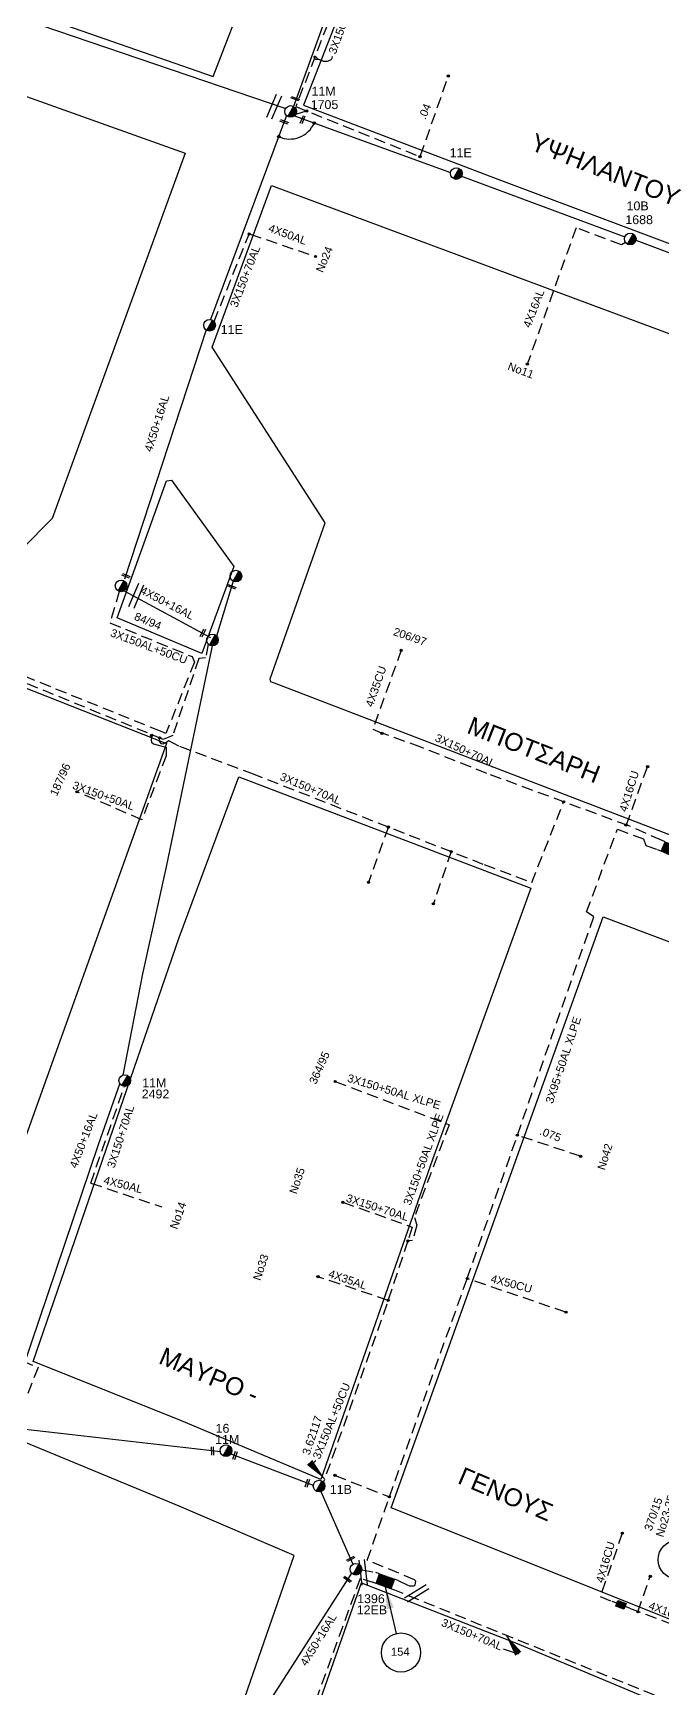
# Model space of a CAD drawing. Header units: millimetres. Extents: x 751 to 1825, y 360 to 872.
# Drawn here: x 1406.9 to 1477.7, y 509.2 to 695.4 of the extents above; entities that cross this region are included whole.
import ezdxf

# ---------------------------------------------------------------- set-up
doc = ezdxf.new("R2010")
doc.units = ezdxf.units.MM
doc.linetypes.add('DASHED', pattern=[19.05, 12.7, -6.35])
for name, color, linetype in [('Link Box 2 Διευθύνσεων', 7, 'Continuous'), ('Link Box 4 Διευθύνσεων', 7, 'Continuous'), ('Άγνωστα', 7, 'Continuous'), ('Γέφυρες Εναέριου Δικτύου', 7, 'Continuous'), ('Γυμνά εναέρια ΧΤ (3Φ)   4x16AL', 7, 'Continuous'), ('Γυμνά εναέρια ΧΤ (3Φ)   4x35AL', 7, 'Continuous'), ('Γυμνά εναέρια ΧΤ (3Φ)   4x35CU', 7, 'Continuous'), ('Γυμνά εναέρια ΧΤ (3Φ)   4x50AL', 7, 'Continuous'), ('Γυμνά εναέρια ΧΤ και ΦΟΠ (3Φ)   4x50+16AL', 7, 'Continuous'), ('Επιγραφές - Σχήματα', 7, 'Continuous'), ('Καλώδια ΧΤ   3x150+50AL', 7, 'DASHED'), ('Καλώδια ΧΤ   3x150+70AL', 7, 'DASHED'), ('Καλώδια ΧΤ   3x150AL+50CU', 7, 'DASHED'), ('Καλώδια ΧΤ   3x150AL+50XLPE', 7, 'DASHED'), ('Καλώδια ΧΤ   4x50CU', 7, 'DASHED'), ('Μηχανική τομή', 7, 'Continuous'), ('Στύλος ΦΜ', 7, 'Continuous'), ('Στύλος ΦΜ @ 1', 7, 'Continuous'), ('Συνδέσεις', 7, 'Continuous'), ('Τομή', 7, 'Continuous'), ('Υπόβαθρο ΔΕΗ', 7, 'Continuous'), ('Υπόγεια Καλώδια Δικτύου ΧΤ   .04', 7, 'DASHED'), ('Υπόγεια Καλώδια Δικτύου ΧΤ   .075', 7, 'DASHED'), ('Υπόγεια καλώδια Δικτύου ΧΤ και Παρ. ΧΤ - 3X150+70 AL', 7, 'DASHED'), ('Υπόγεια καλώδια Δικτύου ΧΤ και Παρ. ΧΤ X-95  (3X95AL +35CU  XLPE)', 7, 'DASHED'), ('Υπόγεια καλώδια Παροχών ΧΤ   .075', 7, 'DASHED'), ('Υπόγεια καλώδια Παροχών ΧΤ   4x16AL', 7, 'DASHED'), ('Υπόγεια καλώδια Παροχών ΧΤ   4x16CU', 7, 'DASHED'), ('Υπόγεια καλώδια Παροχών ΧΤ   4x50AL', 7, 'DASHED'), ('Υπόγεια καλώδια παροχών ΧΤ   X-50AL', 7, 'DASHED')]:
    doc.layers.add(name, color=color, linetype=linetype)
doc.styles.get("Standard").update_dxf_attribs({"font": 'ARIAL.TTF'})
doc.linetypes.add('SYN_LINE', pattern='A,0.5,-0.0001,["/\\/\\/\\/",Standard,S=0.1,R=0,X=0,Y=-0.05],-0.25', length=0.7501)
doc.dimstyles.new('ISO-25', dxfattribs={"dimtxt": 2.5, "dimasz": 2.5, "dimexe": 1.25, "dimexo": 0.625, "dimtad": 1, "dimtxsty": 'Standard', "dimcen": 2.5, "dimadec": 0, "dimazin": 0, "dimtfac": 1, "dimtmove": 0, "dimatfit": 3, "dimfxl": 1, "dimarcsym": 0})

# ---------------------------------------------------------------- blocks, each defined once
blk = doc.blocks.new('ΥΠΑΡΧΩΝ ΤΣΙΜΕΝΤΕΝΙΟΣ ΣΤΥΛΟΣ')
at = {"layer": 'Στύλος ΦΜ'}
blk.add_hatch(color=256, dxfattribs=at).paths.add_polyline_path([(-1.29, -2.28, 0.574793), (2.62, 0, 0.268822), (1.3, 2.27)])
blk.add_line((-1.29, -2.28), (1.3, 2.27), dxfattribs=at)
blk.add_circle((0, 0), 2.62, dxfattribs=at)
at = {"layer": 'Στύλος ΦΜ', "flags": 4}
for tag, p in [('ΑΡΙΘΜΟΣ', (-4.68, 8.05)), ('ΤΥΠΟΣ', (-4.91, 3.03))]:
    blk.add_attdef(tag, p, '', height=4, dxfattribs=at)
blk = doc.blocks.new('_ΣΥΝΔΕΣΗ')
at = {"layer": 'Συνδέσεις', "linetype": 'SYN_LINE', "ltscale": 40}
blk.add_hatch(color=256, dxfattribs=at).paths.add_polyline_path([(0.5, -0.01, 1), (-0.5, -0.01, 1)])
at = {"layer": 'Συνδέσεις'}
blk.add_circle((0, -0.01), 0.5, dxfattribs=at)
blk = doc.blocks.new('ΜΗΧΑΝΙΚΗ ΤΟΜΗ')
at = {"layer": 'Μηχανική τομή', "ltscale": 40}
for p, q in [((-1.89, 0.78), (1.89, 0.78)), ((1.89, 0), (-1.89, 0))]:
    blk.add_line(p, q, dxfattribs=at)
blk = doc.blocks.new('ΤΟΜΗ')
at = {"layer": 'Τομή', "ltscale": 40}
for p, q in [((-5.68, 0), (5.68, 0)), ((5.68, -2.33), (-5.68, -2.33))]:
    blk.add_line(p, q, dxfattribs=at)
blk = doc.blocks.new('LINK BOX 4 ΑΝΑΧΩΡΗΣΕΩΝ')
at = {"layer": 'Link Box 4 Διευθύνσεων', "ltscale": 40}
blk.add_hatch(color=256, dxfattribs=at).paths.add_polyline_path([(-3.54, 0), (-3.54, -4.67), (3.54, -4.67), (3.54, 0)])
for p, q in [((-3.54, 0), (-5.33, 0)), ((5.33, 0), (3.54, 0)), ((-3.54, -4.67), (-5.33, -4.67)), ((5.33, -4.67), (3.54, -4.67))]:
    blk.add_line(p, q, dxfattribs=at)
blk.add_lwpolyline([(-3.54, -4.67), (-3.54, 0), (3.54, 0), (3.54, -4.67)], close=True, dxfattribs=at)
blk = doc.blocks.new('LINK BOX 2 ΑΝΑΧΩΡΗΣΕΩΝ')
at = {"layer": 'Link Box 2 Διευθύνσεων', "ltscale": 40}
blk.add_hatch(color=256, dxfattribs=at).paths.add_polyline_path([(-2.02, 1.29), (-2.02, -1.45), (1.89, -1.45), (1.89, 1.29)])
for p, q in [((-2.02, -0.08), (-4.26, -0.08)), ((4.12, -0.08), (1.89, -0.08))]:
    blk.add_line(p, q, dxfattribs=at)
blk.add_lwpolyline([(-2.02, -1.45), (-2.02, 1.29), (1.89, 1.29), (1.89, -1.45)], close=True, dxfattribs=at)

msp = doc.modelspace()

# ---------------------------------------------------------------- linework, layer by layer
at = {"layer": 'Άγνωστα', "color": 85, "lineweight": -2, "ltscale": 0.1}
msp.add_lwpolyline([(1429.37, 633.76), (1427.52, 627.59)], dxfattribs=at)
at = {"layer": 'Άγνωστα', "color": 85, "linetype": 'DASHED', "ltscale": 0.1}
for points in [[(1446.84, 606.12), (1444.6, 599.89)], [(1453.9, 603.35), (1451.9, 597.48)]]:
    msp.add_lwpolyline(points, dxfattribs=at)
at = {"layer": 'Γέφυρες Εναέριου Δικτύου', "lineweight": -2, "ltscale": 0.1}
msp.add_lwpolyline([(1434.51, 683.75, 0.42074), (1438.5, 685.28, -2.303333)], format="xyb", dxfattribs=at)
at = {"layer": 'Γυμνά εναέρια ΧΤ (3Φ)   4x16AL', "color": 6, "linetype": 'DASHED', "ltscale": 0.1}
for points in [[(1474.9, 517.85), (1476.28, 521.83)], [(1473.97, 518.26), (1481.35, 515.51)]]:
    msp.add_lwpolyline(points, dxfattribs=at)
at = {"layer": 'Γυμνά εναέρια ΧΤ (3Φ)   4x35AL', "color": 30, "linetype": 'DASHED', "ltscale": 0.1}
msp.add_lwpolyline([(1446.82, 552.88), (1438.92, 555.54)], dxfattribs=at)
at = {"layer": 'Γυμνά εναέρια ΧΤ (3Φ)   4x35CU', "color": 85, "linetype": 'DASHED', "lineweight": -2, "ltscale": 0.1}
msp.add_lwpolyline([(1448.28, 625.99), (1445.09, 617.13)], dxfattribs=at)
at = {"layer": 'Γυμνά εναέρια ΧΤ (3Φ)   4x50AL', "color": 85, "linetype": 'DASHED', "ltscale": 0.1}
msp.add_lwpolyline([(1413.36, 566.07), (1421.38, 563.39)], dxfattribs=at)
at = {"layer": 'Γυμνά εναέρια ΧΤ και ΦΟΠ (3Φ)   4x50+16AL', "color": 2, "lineweight": -2, "ltscale": 0.1}
msp.add_lwpolyline([(1444.84, 711.05), (1436.18, 687.15)], dxfattribs=at)
at = {"layer": 'Γυμνά εναέρια ΧΤ και ΦΟΠ (3Φ)   4x50+16AL', "color": 6, "lineweight": -2, "ltscale": 0.1}
msp.add_lwpolyline([(1396.69, 700.08), (1435.3, 686.93)], dxfattribs=at)
at = {"layer": 'Γυμνά εναέρια ΧΤ και ΦΟΠ (3Φ)   4x50+16AL', "color": 27, "lineweight": -2, "ltscale": 0.1}
for points in [[(1435.39, 686.12), (1426.85, 663.18)], [(1436.28, 686.09), (1453.84, 679.71)], [(1455.07, 679.3), (1473.43, 672.47)], [(1474.68, 672.12), (1493.83, 664.92)], [(1426.33, 662.02), (1417.15, 633.97)]]:
    msp.add_lwpolyline(points, dxfattribs=at)
at = {"layer": 'Γυμνά εναέρια ΧΤ και ΦΟΠ (3Φ)   4x50+16AL', "color": 85, "lineweight": -2, "ltscale": 0.1}
msp.add_lwpolyline([(1417.14, 632.68), (1426.82, 627.41)], dxfattribs=at)
at = {"layer": 'Γυμνά εναέρια ΧΤ και ΦΟΠ (3Φ)   4x50+16AL', "color": 85, "ltscale": 0.1}
for points in [[(1417, 578.22), (1419.24, 589.62), (1421.89, 601.64), (1427.05, 626.48)], [(1403.83, 539.54), (1414.25, 570.41), (1416.65, 577.24)]]:
    msp.add_lwpolyline(points, dxfattribs=at)
at = {"layer": 'Γυμνά εναέρια ΧΤ και ΦΟΠ (3Φ)   4x50+16AL', "color": 30, "ltscale": 0.1}
for points in [[(1404.38, 538.58), (1428, 535.9)], [(1429.12, 535.61), (1438.4, 532.1)], [(1439.23, 531.38), (1442.85, 523.21)], [(1442.7, 522.21), (1429.43, 501.5), (1423.14, 484.03), (1420.85, 477.41)]]:
    msp.add_lwpolyline(points, dxfattribs=at)
at = {"layer": 'Γυμνά εναέρια ΧΤ και ΦΟΠ (3Φ)   4x50+16AL', "color": 30, "linetype": 'DASHED', "ltscale": 0.1}
msp.add_lwpolyline([(1443.84, 522.59), (1445.47, 522.27)], dxfattribs=at)
at = {"layer": 'Επιγραφές - Σχήματα', "ltscale": 0.1}
msp.add_lwpolyline([(1438.88, 692.54), (1438.76, 692.64), (1438.66, 692.71), (1438.59, 692.75), (1438.53, 692.77), (1438.5, 692.76), (1438.48, 692.75), (1438.47, 692.72), (1438.47, 692.69), (1438.47, 692.66), (1438.48, 692.64), (1438.49, 692.61), (1438.51, 692.58), (1438.53, 692.56), (1438.55, 692.54), (1438.57, 692.52), (1438.59, 692.5), (1438.62, 692.49), (1438.64, 692.47), (1438.67, 692.47), (1438.69, 692.46), (1438.72, 692.45), (1438.74, 692.45), (1438.77, 692.45), (1438.79, 692.45), (1438.8, 692.46), (1438.82, 692.46), (1438.84, 692.47), (1438.86, 692.47), (1438.88, 692.47), (1438.91, 692.47), (1438.95, 692.47), (1438.99, 692.46), (1439.04, 692.44), (1439.09, 692.41), (1439.16, 692.39), (1439.22, 692.36), (1439.29, 692.33), (1439.37, 692.3), (1439.44, 692.27), (1439.51, 692.25), (1439.58, 692.23), (1439.64, 692.22), (1439.71, 692.22), (1439.78, 692.22), (1439.85, 692.22), (1439.92, 692.24), (1440, 692.25), (1440.09, 692.28), (1440.18, 692.31), (1440.27, 692.35), (1440.36, 692.4), (1440.43, 692.45), (1440.49, 692.52), (1440.53, 692.59), (1440.54, 692.67), (1440.51, 692.76)], dxfattribs=at)
for centre in [(1479.37, 523.72), (1448.26, 513.28)]:
    msp.add_circle(centre, 2.2, dxfattribs=at)
at = {"layer": 'Καλώδια ΧΤ   3x150+50AL', "color": 85, "linetype": 'DASHED', "ltscale": 0.1}
msp.add_lwpolyline([(1420.23, 616.42), (1420.16, 615.93), (1420.21, 615.67), (1420.44, 615.47), (1421.24, 615.24), (1421.84, 615.09), (1421.84, 614.13), (1419.11, 606.93), (1411.8, 610.1)], dxfattribs=at)
at = {"layer": 'Καλώδια ΧΤ   3x150+70AL', "color": 85, "linetype": 'DASHED', "ltscale": 0.1}
for points in [[(1445.09, 617.13), (1446.13, 616.66)], [(1477.57, 604.63), (1473.81, 606.27), (1457.91, 612.14), (1450.48, 615.1), (1446.13, 616.66)], [(1421.11, 616.14), (1421.08, 615.75), (1421.24, 615.51), (1421.52, 615.45), (1421.9, 615.64), (1422.11, 615.86), (1423.36, 615.19), (1431.46, 612.15), (1457.63, 601.89), (1462.96, 599.87), (1466.56, 608.95)]]:
    msp.add_lwpolyline(points, dxfattribs=at)
at = {"layer": 'Καλώδια ΧΤ   3x150+70AL', "color": 6, "linetype": 'DASHED', "ltscale": 0.1}
msp.add_lwpolyline([(1483.44, 521.45), (1481.35, 515.51), (1478.53, 507.78), (1447.56, 520.28)], dxfattribs=at)
at = {"layer": 'Καλώδια ΧΤ   3x150AL+50CU', "color": 27, "linetype": 'DASHED', "lineweight": -2, "ltscale": 0.1}
msp.add_lwpolyline([(1416.57, 632.61), (1415.53, 629.08), (1424.76, 625.28), (1425.03, 624.66), (1421.83, 616.64), (1421.23, 616.88), (1404.18, 623.76)], dxfattribs=at)
at = {"layer": 'Καλώδια ΧΤ   3x150AL+50CU', "color": 85, "linetype": 'DASHED', "ltscale": 0.1}
msp.add_lwpolyline([(1426.59, 626.67), (1426.27, 625.14), (1425.53, 625.08), (1422.6, 616.42), (1421.52, 615.97), (1404.28, 623.02), (1396.8, 615.51), (1391.25, 609.92), (1367.86, 586.02), (1355.97, 573.54), (1369.6, 559.77), (1366.67, 556.28), (1364.58, 558.19), (1363.56, 558.58), (1363.04, 558.17), (1359.8, 554.88)], dxfattribs=at)
at = {"layer": 'Καλώδια ΧΤ   3x150AL+50CU', "color": 30, "linetype": 'DASHED', "ltscale": 0.1}
msp.add_lwpolyline([(1449.03, 559.57), (1449.02, 559.56), (1446.68, 552.46), (1439.61, 532.63), (1439.5, 532.47)], dxfattribs=at)
at = {"layer": 'Καλώδια ΧΤ   3x150AL+50CU', "color": 133, "linetype": 'DASHED', "ltscale": 0.1}
msp.add_lwpolyline([(1387.95, 553.14), (1407.44, 545.35), (1405.13, 539.43), (1404.11, 539.43)], dxfattribs=at)
at = {"layer": 'Καλώδια ΧΤ   3x150AL+50XLPE', "color": 30, "linetype": 'DASHED', "ltscale": 0.1}
msp.add_lwpolyline([(1440.86, 577.49), (1453.66, 572.63), (1449.76, 562.21), (1450.03, 561.33), (1449.55, 559.63), (1449.02, 559.56)], dxfattribs=at)
at = {"layer": 'Καλώδια ΧΤ   4x50CU', "color": 173, "linetype": 'DASHED', "ltscale": 0.1}
msp.add_lwpolyline([(1466.8, 551.55), (1455.7, 555.33)], dxfattribs=at)
at = {"layer": 'Υπόβαθρο ΔΕΗ', "lineweight": -2, "ltscale": 0.1}
for points in [[(1328.54, 724.8), (1427.15, 690.52), (1441.51, 727.67), (1439.04, 733.11), (1430.39, 735.66), (1404.19, 744.17), (1384.07, 751.54), (1355.02, 760.89), (1337.88, 766.47), (1328.54, 724.8)], [(1453.06, 727.67), (1437.28, 687.28), (1459.46, 678.87), (1489.61, 667.52), (1509.68, 659.8), (1528.29, 652.74), (1538.97, 682.62), (1542.72, 693.75), (1506.19, 707.96), (1479.49, 717.45), (1459.78, 725.21), (1453.06, 727.67)], [(1423.97, 681.89), (1409.03, 640.82), (1405.65, 637.39), (1386.66, 656.1), (1370.53, 671.89), (1349.68, 692.3), (1361.27, 704), (1393.5, 692.77), (1423.97, 681.89)], [(1433.55, 622.79), (1439.73, 640.33), (1427.01, 660.09), (1433.71, 678.27), (1478.48, 661.59), (1525.05, 643.96), (1508.16, 593.84), (1434.02, 622.27), (1433.61, 622.45), (1433.57, 622.6), (1433.55, 622.79)], [(1416.35, 629.62), (1421.89, 645.05), (1422.45, 645.12), (1429.46, 635.41), (1425.86, 625.63), (1416.35, 629.62)], [(1421.88, 615.51), (1398.35, 549.89), (1369.65, 560.51), (1356.81, 573.62), (1397.54, 615.51), (1404.29, 622.42), (1421.88, 615.5)]]:
    msp.add_lwpolyline(points, dxfattribs=at)
at = {"layer": 'Υπόβαθρο ΔΕΗ', "ltscale": 0.1}
for points in [[(1423.33, 593.7), (1430.04, 611.76), (1462.85, 599.25), (1451.82, 568.73), (1439.25, 532.75), (1423.33, 539.45), (1406.9, 545.99)], [(1470.98, 596.02), (1504.01, 583.56), (1480.81, 516.11), (1447.17, 529.54)], [(1469.67, 484.03), (1464.54, 469.95), (1460.31, 457.89), (1455.93, 445.59), (1440.73, 451.71), (1422.08, 459.34), (1430.64, 484.03), (1435.63, 497.89), (1443.8, 521.12), (1461.32, 514.31), (1477.71, 507.43)]]:
    msp.add_lwpolyline(points, close=True, dxfattribs=at)
msp.add_lwpolyline([(1397.7, 520.13), (1385.17, 484.03), (1382.12, 475.31), (1401.61, 467.63), (1414.93, 462.32), (1416.65, 467.35), (1419.03, 474.35), (1422.39, 484.03), (1423.33, 486.98), (1436.25, 524.18), (1423.33, 529.75), (1403.93, 537.75), (1398.02, 520.82)], dxfattribs=at)
at = {"layer": 'Υπόγεια Καλώδια Δικτύου ΧΤ   .04', "color": 2, "linetype": 'DASHED', "lineweight": -2, "ltscale": 0.1}
msp.add_lwpolyline([(1450.44, 681.61), (1453.59, 690.56)], dxfattribs=at)
at = {"layer": 'Υπόγεια Καλώδια Δικτύου ΧΤ   .075', "color": 173, "linetype": 'DASHED', "ltscale": 0.1}
msp.add_lwpolyline([(1445.26, 521.1), (1443.67, 521.61), (1431.74, 488.85)], dxfattribs=at)
at = {"layer": 'Υπόγεια καλώδια Δικτύου ΧΤ και Παρ. ΧΤ - 3X150+70 AL', "color": 2, "linetype": 'DASHED', "lineweight": -2, "ltscale": 0.1}
for points in [[(1456.52, 710.1), (1446.84, 714.1), (1436.43, 687.13), (1450.28, 681.55)], [(1436.43, 686.27), (1437.66, 686.64)]]:
    msp.add_lwpolyline(points, dxfattribs=at)
at = {"layer": 'Υπόγεια καλώδια Δικτύου ΧΤ και Παρ. ΧΤ - 3X150+70 AL', "color": 27, "linetype": 'DASHED', "lineweight": -2, "ltscale": 0.1}
msp.add_lwpolyline([(1427.24, 662.95), (1431.18, 672.8)], dxfattribs=at)
at = {"layer": 'Υπόγεια καλώδια Δικτύου ΧΤ και Παρ. ΧΤ - 3X150+70 AL', "color": 30, "linetype": 'DASHED', "ltscale": 0.1}
msp.add_lwpolyline([(1441.72, 563.91), (1449.53, 561.13), (1449.03, 559.57)], dxfattribs=at)
at = {"layer": 'Υπόγεια καλώδια Δικτύου ΧΤ και Παρ. ΧΤ X-95  (3X95AL +35CU  XLPE)', "color": 173, "linetype": 'DASHED', "ltscale": 0.1}
for points in [[(1447.95, 521.38), (1449.19, 520.78), (1449.73, 520.76), (1449.85, 520.9), (1449.92, 521.31), (1449.79, 521.47), (1444.47, 523.66), (1446.95, 530.78), (1455.7, 555.33), (1461.35, 571.45), (1469.93, 596.01), (1469.13, 596.56), (1472.59, 605.86), (1475.52, 604.8), (1475.79, 604.04), (1477.11, 603.56)], [(1440.85, 533.19), (1446.95, 530.78)]]:
    msp.add_lwpolyline(points, dxfattribs=at)
at = {"layer": 'Υπόγεια καλώδια Παροχών ΧΤ   .075', "color": 173, "linetype": 'DASHED', "ltscale": 0.1}
msp.add_lwpolyline([(1468.46, 569.08), (1461.35, 571.45)], dxfattribs=at)
at = {"layer": 'Υπόγεια καλώδια Παροχών ΧΤ   4x16AL', "color": 27, "linetype": 'DASHED', "lineweight": -2, "ltscale": 0.1}
msp.add_lwpolyline([(1473.52, 671.85), (1473.04, 671.59), (1467.95, 673.5), (1462.46, 658.17)], dxfattribs=at)
at = {"layer": 'Υπόγεια καλώδια Παροχών ΧΤ   4x16CU', "color": 85, "linetype": 'DASHED', "ltscale": 0.1}
msp.add_lwpolyline([(1473.59, 606.3), (1475.99, 612.9)], dxfattribs=at)
at = {"layer": 'Υπόγεια καλώδια Παροχών ΧΤ   4x16CU', "color": 6, "linetype": 'DASHED', "ltscale": 0.1}
msp.add_lwpolyline([(1473.15, 526.69), (1470.67, 519.58), (1472.02, 519.01)], dxfattribs=at)
at = {"layer": 'Υπόγεια καλώδια Παροχών ΧΤ   4x50AL', "color": 27, "linetype": 'DASHED', "lineweight": -2, "ltscale": 0.1}
msp.add_lwpolyline([(1431.3, 672.79), (1438.64, 670.27)], dxfattribs=at)
at = {"layer": 'Υπόγεια καλώδια παροχών ΧΤ   X-50AL', "color": 85, "linetype": 'DASHED', "ltscale": 0.1}
msp.add_lwpolyline([(1413.36, 566.07), (1413.36, 566.07), (1417.15, 576.95)], dxfattribs=at)

# ---------------------------------------------------------------- block references
at = {"layer": 'Link Box 2 Διευθύνσεων', "ltscale": 0.1, "xscale": 0.250000000000032, "yscale": 0.250000000000032, "zscale": 0.250000000000032, "rotation": 338.9798840273986}
msp.add_blockref('LINK BOX 2 ΑΝΑΧΩΡΗΣΕΩΝ', (1473.02, 518.65), dxfattribs=at)
at = {"layer": 'Link Box 4 Διευθύνσεων', "ltscale": 0.1}
for p, xscale, yscale, zscale, rotation in [((1478.79, 604.11), 0.2500000000000037, 0.2500000000000037, 0.2500000000000037, 336.8200935499179), ((1446.69, 521.83), 0.2499999999999656, 0.2499999999999656, 0.2499999999999656, 340.3423129745281)]:
    msp.add_blockref('LINK BOX 4 ΑΝΑΧΩΡΗΣΕΩΝ', p, dxfattribs=dict(at, xscale=xscale, yscale=yscale, zscale=zscale, rotation=rotation))
at = {"layer": 'Μηχανική τομή', "ltscale": 0.1}
for p, xscale, yscale, zscale, rotation in [((1436.4, 688.11), 0.2499999999999268, 0.2499999999999268, 0.2499999999999268, 158.9125805710265), ((1435.16, 685.5), 0.2499999999999268, 0.2499999999999268, 0.2499999999999268, 158.9125805710265), ((1437.28, 685.62), 0.2499999999999898, 0.2499999999999898, 0.2499999999999898, 67.38082934071718), ((1417.37, 634.46), 0.2499999999999268, 0.2499999999999268, 0.2499999999999268, 158.9125805710265), ((1429.27, 633.23), 0.2499999999999268, 0.2499999999999268, 0.2499999999999268, 158.9125805710265), ((1426.07, 627.89), 0.2499999999999564, 0.2499999999999564, 0.2499999999999564, 64.55362340093389), ((1427.17, 535.94), 0.2500000000000464, 0.2500000000000464, 0.2500000000000464, 92.43889512030177), ((1429.69, 535.4), 0.2499999999999551, 0.2499999999999551, 0.2499999999999551, 70.54382679111632), ((1437.82, 532.3), 0.2499999999999551, 0.2499999999999551, 0.2499999999999551, 70.54382679111632), ((1442.65, 523.73), 0.2499999999999876, 0.2499999999999876, 0.2499999999999876, 28.05093139684766), ((1442.18, 521.42), 0.2499999999999822, 0.2499999999999822, 0.2499999999999822, 323.0875099386636)]:
    msp.add_blockref('ΜΗΧΑΝΙΚΗ ΤΟΜΗ', p, dxfattribs=dict(at, xscale=xscale, yscale=yscale, zscale=zscale, rotation=rotation))
at = {"layer": 'Στύλος ΦΜ @ 1', "ltscale": 0.1}
ref = msp.add_blockref('ΥΠΑΡΧΩΝ ΤΣΙΜΕΝΤΕΝΙΟΣ ΣΤΥΛΟΣ', (1435.85, 686.58), dxfattribs=dict(at, xscale=0.25, yscale=0.25, zscale=0.25))
ref.add_attrib('ΤΥΠΟΣ', '11M', (1438.2, 688.36), dxfattribs={"layer": 'Στύλος ΦΜ', "height": 1, "flags": 4})
ref.add_attrib('ΑΡΙΘΜΟΣ', '1705', (1438.1, 686.85), dxfattribs={"layer": 'Στύλος ΦΜ', "height": 1, "flags": 4})
ref = msp.add_blockref('ΥΠΑΡΧΩΝ ΤΣΙΜΕΝΤΕΝΙΟΣ ΣΤΥΛΟΣ', (1454.48, 679.6), dxfattribs=dict(at, xscale=0.25, yscale=0.25, zscale=0.25))
ref.add_attrib('ΤΥΠΟΣ', '11E', (1453.73, 681.44), dxfattribs={"layer": 'Στύλος ΦΜ', "height": 1, "flags": 4})
ref = msp.add_blockref('ΥΠΑΡΧΩΝ ΤΣΙΜΕΝΤΕΝΙΟΣ ΣΤΥΛΟΣ', (1474.04, 672.24), dxfattribs=dict(at, xscale=0.25, yscale=0.25, zscale=0.25))
ref.add_attrib('ΤΥΠΟΣ', '10B', (1473.63, 675.46), dxfattribs={"layer": 'Στύλος ΦΜ', "height": 1, "flags": 4})
ref.add_attrib('ΑΡΙΘΜΟΣ', '1688', (1473.49, 673.91), dxfattribs={"layer": 'Στύλος ΦΜ', "height": 1, "flags": 4})
ref = msp.add_blockref('ΥΠΑΡΧΩΝ ΤΣΙΜΕΝΤΕΝΙΟΣ ΣΤΥΛΟΣ', (1426.73, 662.54), dxfattribs=dict(at, xscale=0.25, yscale=0.25, zscale=0.25))
ref.add_attrib('ΤΥΠΟΣ', '11E', (1427.98, 661.56), dxfattribs={"layer": 'Στύλος ΦΜ', "height": 1, "flags": 4})
at = {"layer": 'Στύλος ΦΜ @ 1', "ltscale": 0.1, "xscale": 0.25, "yscale": 0.25, "zscale": 0.25}
for p in [(1429.7, 634.33), (1416.78, 633.23), (1427.05, 627.14)]:
    msp.add_blockref('ΥΠΑΡΧΩΝ ΤΣΙΜΕΝΤΕΝΙΟΣ ΣΤΥΛΟΣ', p, dxfattribs=at)
at = {"layer": 'Στύλος ΦΜ @ 1', "ltscale": 0.1}
ref = msp.add_blockref('ΥΠΑΡΧΩΝ ΤΣΙΜΕΝΤΕΝΙΟΣ ΣΤΥΛΟΣ', (1417.2, 577.6), dxfattribs=dict(at, xscale=0.25, yscale=0.25, zscale=0.25))
ref.add_attrib('ΤΥΠΟΣ', '2492', (1419.1, 575.59), dxfattribs={"layer": 'Στύλος ΦΜ', "height": 1, "flags": 4})
ref.add_attrib('ΑΡΙΘΜΟΣ', '11M', (1419.16, 576.85), dxfattribs={"layer": 'Στύλος ΦΜ', "height": 1, "flags": 4})
at = {"layer": 'Στύλος ΦΜ @ 1', "ltscale": 0.1, "xscale": 0.25, "yscale": 0.25, "zscale": 0.25}
msp.add_blockref('ΥΠΑΡΧΩΝ ΤΣΙΜΕΝΤΕΝΙΟΣ ΣΤΥΛΟΣ', (1428.58, 535.98), dxfattribs=at).add_auto_attribs({'ΤΥΠΟΣ': '11M', 'ΑΡΙΘΜΟΣ': '16'})
at = {"layer": 'Στύλος ΦΜ @ 1', "ltscale": 0.1}
ref = msp.add_blockref('ΥΠΑΡΧΩΝ ΤΣΙΜΕΝΤΕΝΙΟΣ ΣΤΥΛΟΣ', (1439.05, 532), dxfattribs=dict(at, xscale=0.25, yscale=0.25, zscale=0.25))
ref.add_attrib('ΤΥΠΟΣ', '11B', (1440.25, 531.12), dxfattribs={"layer": 'Στύλος ΦΜ', "height": 1, "flags": 4})
ref = msp.add_blockref('ΥΠΑΡΧΩΝ ΤΣΙΜΕΝΤΕΝΙΟΣ ΣΤΥΛΟΣ', (1443.19, 522.65), dxfattribs=dict(at, xscale=0.25, yscale=0.25, zscale=0.25))
ref.add_attrib('ΤΥΠΟΣ', '12EB', (1443.28, 517.57), dxfattribs={"layer": 'Στύλος ΦΜ', "height": 1, "flags": 4})
ref.add_attrib('ΑΡΙΘΜΟΣ', '1396', (1443.33, 518.83), dxfattribs={"layer": 'Στύλος ΦΜ', "height": 1, "flags": 4})
at = {"layer": 'Συνδέσεις', "xscale": 0.3, "yscale": 0.3, "zscale": 0.345700799648589}
for p in [(1438.5, 685.28), (1434.51, 683.75)]:
    msp.add_blockref('_ΣΥΝΔΕΣΗ', p, dxfattribs=at)
at = {"layer": 'Συνδέσεις', "ltscale": 0.1, "xscale": 0.25, "yscale": 0.25, "zscale": 0.25}
for p in [(1448.28, 625.99), (1420.23, 616.42), (1446.13, 616.66), (1421.11, 616.14), (1476, 612.91), (1411.83, 610.07), (1466.56, 608.95), (1446.84, 606.12), (1473.56, 606.35), (1453.9, 603.35), (1444.6, 599.89), (1451.9, 597.48), (1440.86, 577.5), (1461.35, 571.46), (1468.46, 569.09), (1441.72, 563.92), (1449.03, 559.57), (1438.92, 555.55), (1455.7, 555.34), (1446.82, 552.89), (1466.81, 551.56), (1440.85, 533.2), (1446.95, 530.79), (1473.16, 526.7), (1476.29, 521.85), (1474.91, 517.86)]:
    msp.add_blockref('_ΣΥΝΔΕΣΗ', p, dxfattribs=at)
at = {"layer": 'Τομή', "ltscale": 0.1}
for p, xscale, yscale, zscale, rotation in [((1433.72, 687.23), 0.250000000000015, 0.250000000000015, 0.250000000000015, 67.02607255037289), ((1418.22, 632.22), 0.250000000000015, 0.250000000000015, 0.250000000000015, 67.02607255037289), ((1443.72, 522.26), 0.2499999999999733, 0.2499999999999733, 0.2499999999999733, 96.85667689135214), ((1449.87, 520.18), 0.2499999999999593, 0.2499999999999593, 0.2499999999999593, 32.02142075393778)]:
    msp.add_blockref('ΤΟΜΗ', p, dxfattribs=dict(at, xscale=xscale, yscale=yscale, zscale=zscale, rotation=rotation))
at = {"layer": 'Υπόγεια Καλώδια Δικτύου ΧΤ   .04', "linetype": 'DASHED', "ltscale": 0.1, "xscale": 0.25, "yscale": 0.25, "zscale": 0.25}
for p in [(1453.59, 690.56), (1437.66, 686.64), (1450.4, 681.5)]:
    msp.add_blockref('_ΣΥΝΔΕΣΗ', p, dxfattribs=at)
at = {"layer": 'Υπόγεια καλώδια Παροχών ΧΤ   4x16AL', "linetype": 'DASHED', "ltscale": 0.1, "xscale": 0.25, "yscale": 0.25, "zscale": 0.25}
msp.add_blockref('_ΣΥΝΔΕΣΗ', (1462.46, 658.17), dxfattribs=at)
at = {"layer": 'Υπόγεια καλώδια Παροχών ΧΤ   4x50AL', "linetype": 'DASHED', "ltscale": 0.1, "xscale": 0.25, "yscale": 0.25, "zscale": 0.25}
for p in [(1431.18, 672.8), (1438.64, 670.27)]:
    msp.add_blockref('_ΣΥΝΔΕΣΗ', p, dxfattribs=at)

# ---------------------------------------------------------------- texts
at = {"layer": 'Γυμνά εναέρια ΧΤ (3Φ)   4x16AL', "color": 7, "ltscale": 0.1, "insert": (1476.34, 519.04), "char_height": 0.9, "width": 84.1859, "attachment_point": 1, "rotation": 339.6071}
msp.add_mtext('4X16AL', dxfattribs=at)
at = {"layer": 'Γυμνά εναέρια ΧΤ (3Φ)   4x35AL', "color": 7, "ltscale": 0.1, "insert": (1440.3, 556.37), "char_height": 0.9, "width": 84.1859, "attachment_point": 1, "rotation": 341.1626}
msp.add_mtext('4X35AL', dxfattribs=at)
at = {"layer": 'Γυμνά εναέρια ΧΤ (3Φ)   4x35CU', "color": 7, "ltscale": 0.1, "insert": (1444.23, 619.83), "char_height": 0.9, "width": 84.1859, "attachment_point": 1, "rotation": 70.7915}
msp.add_mtext('4X35CU', dxfattribs=at)
at = {"layer": 'Γυμνά εναέρια ΧΤ (3Φ)   4x50AL', "color": 7, "ltscale": 0.1, "insert": (1414.97, 566.88), "char_height": 0.9, "width": 84.1859, "attachment_point": 1, "rotation": 345.6733}
msp.add_mtext('4X50AL', dxfattribs=at)
at = {"layer": 'Γυμνά εναέρια ΧΤ και ΦΟΠ (3Φ)   4x50+16AL', "color": 7, "ltscale": 0.1, "char_height": 0.9, "width": 84.1859, "attachment_point": 1}
for insert, rotation in [((1419.37, 648.5), 72.4466), ((1419.26, 633.23), 332.4623), ((1410.94, 567.99), 68.9157), ((1436.85, 512.15), 58.4595)]:
    msp.add_mtext('4X50+16AL', dxfattribs=dict(at, insert=insert, rotation=rotation))
at = {"layer": 'Επιγραφές - Σχήματα', "ltscale": 0.1, "attachment_point": 5}
for s, insert, char_height, rotation in [('ΥΨΗΛΑΝΤΟΥ', (1471.25, 680.01), 2, 338.5738), ('No24', (1439.64, 669.94), 0.9, 67.1445), ('No11', (1461.74, 657.46), 0.9, 339.3486), ('206/97', (1449.27, 627.51), 0.9, 340.8783), ('ΜΠΟΤΣΑΡΗ', (1463.2, 614.78), 2, 338.5738), ('ΜΑΥΡΟ - ', (1426.69, 544.44), 2, 336.9332), ('ΓΕΝΟΥΣ', (1460.04, 531.08), 2, 336.9787)]:
    msp.add_mtext(s, dxfattribs=dict(at, insert=insert, char_height=char_height, rotation=rotation))
at = {"layer": 'Επιγραφές - Σχήματα', "ltscale": 0.1, "char_height": 0.9, "attachment_point": 1}
for s, insert, width, rotation in [('84/94', (1418.51, 630.29), 8.5591, 337.6641), ('187/96', (1408.73, 609.88), 8.5591, 65.8252), ('364/95', (1437.88, 577.47), 8.5591, 65.8252), ('No42', (1470.32, 567.73), 8.5591, 72.8414), ('No35', (1435.67, 565.05), 8.5591, 71.5496), ('\\pt0.9;{\\H1.042x;No14}', (1422.21, 561.11), 28.3667, 70.2945), ('No33', (1431.59, 555.32), 8.5591, 71.5496), ('3.62117', (1437.12, 535.69), 8.5591, 71.5496), ('No23-25', (1476.89, 526.44), 8.5591, 73.4497)]:
    msp.add_mtext(s, dxfattribs=dict(at, insert=insert, width=width, rotation=rotation))
at = {"layer": 'Επιγραφές - Σχήματα', "ltscale": 0.1, "insert": (1447.13, 513.82), "char_height": 0.9, "width": 8.5591, "attachment_point": 1}
msp.add_mtext('154', dxfattribs=at)
at = {"layer": 'Καλώδια ΧΤ   3x150+50AL', "color": 7, "linetype": 'DASHED', "ltscale": 0.1, "insert": (1411.54, 611.3), "char_height": 0.9, "width": 84.1859, "attachment_point": 1, "rotation": 340.0456}
msp.add_mtext('3X150+50AL', dxfattribs=at)
at = {"layer": 'Καλώδια ΧΤ   3x150+70AL', "color": 7, "linetype": 'DASHED', "ltscale": 0.1, "char_height": 0.9, "width": 84.1859, "attachment_point": 1}
for s, insert, rotation in [('3X150+70AL', (1434.9, 612.27), 337.1705), ('370/15', (1475.58, 527.17), 70.8055)]:
    msp.add_mtext(s, dxfattribs=dict(at, insert=insert, rotation=rotation))
at = {"layer": 'Καλώδια ΧΤ   3x150+70AL', "linetype": 'DASHED', "ltscale": 0.1, "insert": (1453.05, 517.14), "char_height": 0.9, "width": 84.1859, "attachment_point": 1, "rotation": 337.3156}
msp.add_mtext('3X150+70AL', dxfattribs=at)
at = {"layer": 'Καλώδια ΧΤ   3x150AL+50CU', "color": 7, "linetype": 'DASHED', "ltscale": 0.1, "char_height": 0.9, "width": 84.1859, "attachment_point": 1}
for insert, rotation in [((1415.8, 628.44), 339.5967), ((1438.29, 535.28), 67.6317)]:
    msp.add_mtext('3X150AL+50CU', dxfattribs=dict(at, insert=insert, rotation=rotation))
at = {"layer": 'Καλώδια ΧΤ   3x150AL+50XLPE', "color": 7, "linetype": 'DASHED', "ltscale": 0.1, "char_height": 0.9, "width": 84.1859, "attachment_point": 1}
for insert, rotation in [((1442.41, 578.36), 343.1442), ((1448.48, 563.8), 69.8707)]:
    msp.add_mtext('3X150+50AL XLPE', dxfattribs=dict(at, insert=insert, rotation=rotation))
at = {"layer": 'Καλώδια ΧΤ   4x50CU', "color": 7, "linetype": 'DASHED', "ltscale": 0.1, "insert": (1458.51, 555.8), "char_height": 0.9, "width": 84.1859, "attachment_point": 1, "rotation": 345.04}
msp.add_mtext('4X50CU', dxfattribs=at)
at = {"layer": 'Υπόγεια Καλώδια Δικτύου ΧΤ   .04', "color": 7, "linetype": 'DASHED', "ltscale": 0.1, "insert": (1450.18, 685.95), "char_height": 0.9, "width": 84.1859, "attachment_point": 1, "rotation": 67.3636}
msp.add_mtext('.04', dxfattribs=at)
at = {"layer": 'Υπόγεια καλώδια Δικτύου ΧΤ και Παρ. ΧΤ - 3X150+70 AL', "color": 7, "linetype": 'DASHED', "ltscale": 0.1, "char_height": 0.9, "width": 84.1859, "attachment_point": 1}
for insert, rotation in [((1440.07, 693.26), 70.0154), ((1428.99, 664.78), 68.9295), ((1452.37, 616.64), 335.2833), ((1415.17, 567.96), 72.0661), ((1442.28, 564.87), 342.1708)]:
    msp.add_mtext('3X150+70AL', dxfattribs=dict(at, insert=insert, rotation=rotation))
at = {"layer": 'Υπόγεια καλώδια Δικτύου ΧΤ και Παρ. ΧΤ X-95  (3X95AL +35CU  XLPE)', "color": 7, "linetype": 'DASHED', "ltscale": 0.1, "insert": (1464.48, 575.22), "char_height": 0.9, "width": 84.1859, "attachment_point": 1, "rotation": 71.6803}
msp.add_mtext('3X95+50AL XLPE', dxfattribs=at)
at = {"layer": 'Υπόγεια καλώδια Παροχών ΧΤ   .075', "color": 7, "linetype": 'DASHED', "ltscale": 0.1, "insert": (1464.09, 572.4), "char_height": 0.9, "width": 84.1859, "attachment_point": 1, "rotation": 339.0746}
msp.add_mtext('.075', dxfattribs=at)
at = {"layer": 'Υπόγεια καλώδια Παροχών ΧΤ   4x16AL', "color": 7, "linetype": 'DASHED', "ltscale": 0.1, "insert": (1461.95, 662.5), "char_height": 0.9, "width": 84.1859, "attachment_point": 1, "rotation": 68.7514}
msp.add_mtext('4X16AL', dxfattribs=at)
at = {"layer": 'Υπόγεια καλώδια Παροχών ΧΤ   4x16CU', "color": 7, "linetype": 'DASHED', "ltscale": 0.1, "char_height": 0.9, "width": 84.1859, "attachment_point": 1}
for insert, rotation in [((1472.77, 608), 72.6737), ((1470.14, 521.29), 73.766)]:
    msp.add_mtext('4X16CU', dxfattribs=dict(at, insert=insert, rotation=rotation))
at = {"layer": 'Υπόγεια καλώδια Παροχών ΧΤ   4x50AL', "color": 7, "linetype": 'DASHED', "ltscale": 0.1, "insert": (1433.57, 673.96), "char_height": 0.9, "width": 84.1859, "attachment_point": 1, "rotation": 339.7041}
msp.add_mtext('4X50AL', dxfattribs=at)

# ---------------------------------------------------------------- leaders
at = {"layer": 'Επιγραφές - Σχήματα', "ltscale": 0.1}
for points in [[(1439.67, 532.81), (1438.18, 534.44), (1438.68, 534.88)], [(1446.47, 520.67), (1447.72, 515.41)], [(1460.08, 515.23), (1461.48, 513.09), (1459.8, 513.64)]]:
    msp.add_leader(points, dimstyle='ISO-25', override={"dimgap": 0.625, "dimtad": 0}, dxfattribs=at)

doc.saveas('drawing.dxf')
